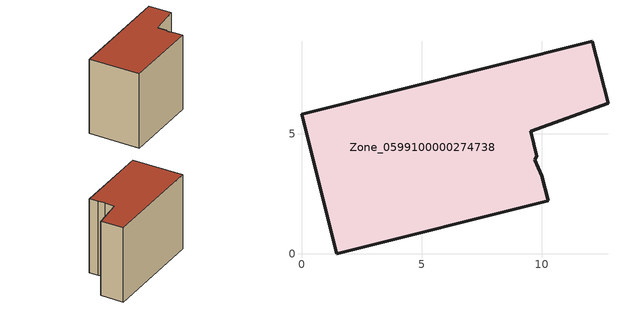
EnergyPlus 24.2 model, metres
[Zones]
Zone_0599100000274738
 floor ground (C_G): 9.71,3.93 10.02,3.26 10.28,2.22 1.47,0 0,5.82 12.12,8.87 12.77,6.28 9.55,5.11 9.81,4.08 z0
 wall outside (C_F): 1.47,0 10.28,2.22 10.02,3.26 9.71,3.93 9.81,4.08 9.55,5.11 12.77,6.28 12.12,8.87 0,5.82 1.47,0 z0:9.01
 roof outside (C_R): 10.02,3.26 9.71,3.93 9.81,4.08 9.55,5.11 12.77,6.28 12.12,8.87 0,5.82 1.47,0 10.28,2.22 z9.01
[BUILDING]
Pand.0599100000274738: North Axis=0; Terrain=City; Loads Convergence Tolerance Value=0.04; Temperature Convergence Tolerance Value=0.4; Solar Distribution=FullExterior; Maximum Number of Warmup Days=25; Minimum Number of Warmup Days=1
[Site:Location]
Rotterdam.The.Hague.AP_ZH_NLD Design_Conditions: Latitude=51.96; Longitude=4.45; Time Zone=1; Elevation=-4.5
[SITE:GROUNDTEMPERATURE:BUILDINGSURFACE]
18, 18, 18, 18, 18, 18, 18, 18, 18, 18, 18, 18
[MATERIAL] Thermal Absorptance=0.9; Solar Absorptance=0.7; Visible Absorptance=0.7
Name | Roughness | Thickness | Conductivity | Density | Specific Heat
G.TI.1992-2005 | MediumSmooth | 0.15 | 0.06 | 540 | 1210
F.TI.1992-2005 | Rough | 0.3 | 0.12 | 1920 | 840
R.TI.1992-2005 | MediumRough | 0.2 | 0.08 | 1500 | 1000
[CONSTRUCTION]
C_G: G.TI.1992-2005
C_F: F.TI.1992-2005
C_R: R.TI.1992-2005
[ZONE]
Zone_0599100000274738: Type=1; Multiplier=1; Ceiling Height=Autocalculate; Volume=Autocalculate; Floor Area=autocalculate; Part of Total Floor Area=Yes
[ZONEINFILTRATION:DESIGNFLOWRATE]
Infil_Zone_0599100000274738: Zone or ZoneList or Space or SpaceList=Zone_0599100000274738; Schedule=AlwaysOn; Design Flow Rate Calculation Method=Flow/Area; Flow Rate per Floor Area=0.0015; Constant Term Coefficient=1; Temperature Term Coefficient=0; Velocity Term Coefficient=0; Velocity Squared Term Coefficient=0
[HVACTEMPLATE:ZONE:IDEALLOADSAIRSYSTEM]
Zone_0599100000274738: Maximum Heating Supply Air Temperature=50; Minimum Cooling Supply Air Temperature=13; Maximum Heating Supply Air Humidity Ratio=0.0156; Minimum Cooling Supply Air Humidity Ratio=0.0077; Heating Limit=NoLimit; Cooling Limit=NoLimit; Dehumidification Control Type=ConstantSensibleHeatRatio; Cooling Sensible Heat Ratio=0.7; Dehumidification Setpoint=60; Humidification Control Type=None; Humidification Setpoint=30; Outdoor Air Method=None; Outdoor Air Flow Rate per Person=0.00944; Outdoor Air Flow Rate per Zone Floor Area=0; Outdoor Air Flow Rate per Zone=0; Demand Controlled Ventilation Type=None; Outdoor Air Economizer Type=NoEconomizer; Heat Recovery Type=None; Sensible Heat Recovery Effectiveness=0.7; Latent Heat Recovery Effectiveness=0.65
[ZONECONTROL:THERMOSTAT]
ThermostatControl_Zone_0599100000274738: Zone or ZoneList=Zone_0599100000274738; Control Type Schedule=DualSetpointControlType; Control 1=Thermostat_Zone_0599100000274738; Temperature Difference Between Cutout And Setpoint=0
[THERMOSTATSETPOINT:DUALSETPOINT]
Thermostat_Zone_0599100000274738: Heating Setpoint Temperature Schedule=HeatingSetpoint_Zone_0599100000274738; Cooling Setpoint Temperature Schedule=CoolingSetpoint_Zone_0599100000274738
[SCHEDULE:COMPACT]
HeatingSetpoint_Zone_0599100000274738: Through: 12/31, For: AllDays, Until: 24:00, 21
CoolingSetpoint_Zone_0599100000274738: Through: 12/31, For: AllDays, Until: 24:00, 24
DualSetpointControlType: Through: 12/31, For: AllDays, Until: 24:00, 4
AlwaysOn: Through: 12/31, For: AllDays, Until: 24:00, 1
